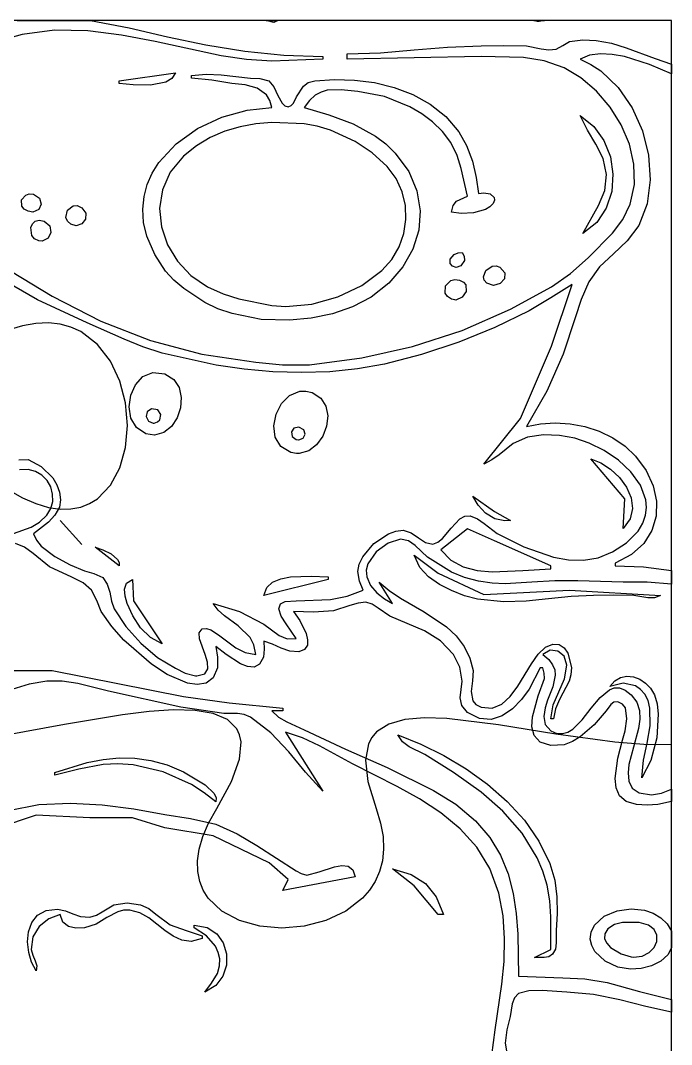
# Model space of a CAD drawing. Extents: x -47 to 700, y -217 to 268.
# Drawn here: x 192 to 254.9, y -105.5 to -6.5 of the extents above; entities that cross this region are included whole.
import ezdxf

# ---------------------------------------------------------------- set-up
doc = ezdxf.new("R2010")
doc.units = 0

msp = doc.modelspace()

# ---------------------------------------------------------------- linework, layer by layer
at = {"layer": 'Layer 1'}
for p, q in [((254.945, -6.53888), (-25.0553, -6.53888)), ((191.70074, -6.53913), (198.76801, -6.53913)), ((198.76801, -6.53913), (202.511966, -7.265159)), ((216.51444, -6.74425), (215.75428, -6.53909)), ((215.75428, -6.53909), (216.89633, -6.53909)), ((216.89633, -6.53909), (216.51444, -6.74425)), ((216.51444, -6.74425), (216.51444, -6.74425)), ((241.97595, -6.62366), (241.64006, -6.53886)), ((241.64006, -6.53886), (242.67979, -6.53886)), ((242.15114, -6.63366), (241.97595, -6.62366)), ((242.67979, -6.53886), (242.15114, -6.63346)), ((242.15114, -6.63346), (242.15114, -6.63366)), ((254.945, -216.539), (254.945, -6.53888)), ((192.181143, -7.899948), (190.651118, -8.320715)), ((195.318763, -7.490989), (192.181143, -7.899948)), ((198.530157, -7.552414), (195.318763, -7.490989)), ((201.779744, -7.956562), (198.530157, -7.552414)), ((202.511966, -7.265159), (206.22026, -8.13542)), ((205.031943, -8.575773), (201.779744, -7.956562)), ((211.40185, -9.94874), (205.031943, -8.575773)), ((206.22026, -8.13542), (209.941217, -8.895446)), ((209.941217, -8.895446), (213.689437, -9.496973)), ((244.440852, -8.947763), (245.08456, -8.56684)), ((245.08456, -8.56684), (246.367797, -8.405423)), ((246.367797, -8.405423), (247.67562, -8.48054)), ((247.67562, -8.48054), (249.142304, -8.743323)), ((249.142304, -8.743323), (250.56207, -9.179434)), ((213.689437, -9.496973), (217.459944, -9.892628)), ((217.459944, -9.892628), (221.24776, -10.03504)), ((223.57938, -9.77606), (226.824804, -9.65454)), ((223.57938, -10.29386), (223.57938, -9.77606)), ((226.824804, -9.65454), (230.056694, -9.387195)), ((230.056694, -9.387195), (233.288626, -9.11985)), ((233.288626, -9.11985), (236.53418, -8.99833)), ((236.53418, -8.99833), (238.739547, -8.945898)), ((238.739547, -8.945898), (240.93908, -8.99833)), ((240.93908, -8.99833), (242.359502, -9.26946)), ((242.359502, -9.26946), (243.092392, -9.364616)), ((243.092392, -9.364616), (243.78903, -9.30116)), ((243.78903, -9.30116), (244.440852, -8.947763)), ((248.0744, -9.757928), (247.030177, -9.904706)), ((249.213991, -9.812735), (248.0744, -9.757928)), ((250.409079, -10.028854), (249.213991, -9.812735)), ((250.56207, -9.179434), (253.37553, -10.20808)), ((213.856127, -10.307015), (211.40185, -9.94874)), ((216.317792, -10.456688), (213.856127, -10.307015)), ((221.24776, -10.29394), (216.317792, -10.456688)), ((221.24776, -10.03504), (221.24776, -10.29394)), ((236.53418, -10.03496), (223.57938, -10.29386)), ((240.626181, -10.130073), (236.53418, -10.03496)), ((242.633099, -10.445723), (240.626181, -10.130073)), ((244.56624, -11.115), (242.633099, -10.445723)), ((247.030177, -9.904706), (246.12119, -10.29334)), ((246.12119, -10.29334), (247.152674, -10.785905)), ((247.152674, -10.785905), (248.112778, -11.412751)), ((252.806268, -10.78394), (250.409079, -10.028854)), ((254.94701, -11.70101), (252.806268, -10.78394)), ((253.37553, -10.20808), (254.94701, -10.75895)), ((254.94701, -10.75895), (254.94701, -11.70101)), ((201.55678, -12.36661), (206.99779, -11.5894)), ((206.99779, -11.5894), (206.63984, -12.136977)), ((208.55233, -11.84827), (209.965451, -11.739805)), ((208.55233, -12.10717), (208.55233, -11.84827)), ((209.965451, -11.739805), (211.403999, -11.800349)), ((211.403999, -11.800349), (214.25224, -12.10717)), ((246.194352, -12.083633), (244.56624, -11.115)), ((248.112778, -11.412751), (249.802552, -13.012641)), ((201.55678, -12.62603), (201.55678, -12.36661)), ((202.919689, -12.755609), (201.55678, -12.62603)), ((204.57416, -12.8007), (202.919689, -12.755609)), ((206.07999, -12.499509), (204.57416, -12.8007)), ((204.57416, -12.8007), (204.57416, -12.8007)), ((206.63984, -12.136977), (206.07999, -12.499509)), ((210.501725, -12.31864), (208.55233, -12.10717)), ((212.4384, -12.62548), (210.501725, -12.31864)), ((213.739035, -12.76938), (212.4384, -12.62548)), ((214.888022, -13.072988), (213.739035, -12.76938)), ((214.25224, -12.10717), (215.153495, -12.139821)), ((215.153495, -12.139821), (216.02268, -12.36658)), ((216.02268, -12.36658), (216.501412, -12.938658)), ((219.370605, -12.878389), (219.832134, -12.541182)), ((219.832134, -12.541182), (220.47047, -12.36658)), ((220.47047, -12.36658), (222.356244, -12.243913)), ((222.356244, -12.243913), (224.294835, -12.297213)), ((224.294835, -12.297213), (226.238741, -12.543927)), ((226.238741, -12.543927), (228.140466, -13.0015)), ((247.691874, -13.366632), (246.194352, -12.083633)), ((215.783843, -13.735751), (214.888022, -13.072988)), ((216.105092, -14.264144), (215.783843, -13.735751)), ((216.501412, -12.938658), (216.889125, -13.779403)), ((216.889125, -13.779403), (217.307798, -14.539796)), ((218.70055, -13.92101), (219.370605, -12.878389)), ((220.494833, -13.772275), (219.953794, -14.261528)), ((221.065006, -13.457804), (220.494833, -13.772275)), ((221.671829, -13.286559), (221.065006, -13.457804)), ((223.025492, -13.247518), (221.671829, -13.286559)), ((224.61596, -13.4027), (223.025492, -13.247518)), ((227.186628, -13.893879), (224.61596, -13.4027)), ((228.140466, -13.0015), (229.95251, -13.687376)), ((229.95251, -13.687376), (231.627375, -14.619002)), ((249.005644, -14.903622), (247.691874, -13.366632)), ((249.802552, -13.012641), (251.157927, -14.979713)), ((216.32498, -14.95712), (216.105092, -14.264144)), ((217.307798, -14.539796), (217.566863, -14.780793)), ((217.566863, -14.780793), (217.87941, -14.87082)), ((217.87941, -14.87082), (218.190946, -14.770323)), ((218.190946, -14.770323), (218.408476, -14.523678)), ((218.408476, -14.523678), (218.70055, -13.92101)), ((219.953794, -14.261528), (219.43437, -14.95712)), ((229.659572, -14.873846), (227.186628, -13.893879)), ((231.627375, -14.619002), (233.117561, -15.813821)), ((211.471654, -15.882507), (213.914677, -15.194636)), ((213.914677, -15.194636), (216.32498, -14.95712)), ((219.43437, -14.95712), (221.824411, -15.672495)), ((221.824411, -15.672495), (224.161375, -16.542763)), ((230.803623, -15.549098), (229.659572, -14.873846)), ((231.856311, -16.348913), (230.803623, -15.549098)), ((233.117561, -15.813821), (234.37557, -17.28928)), ((246.820518, -17.124907), (246.12103, -15.73437)), ((246.12103, -15.73437), (247.442255, -16.786512)), ((250.082501, -16.634228), (249.005644, -14.903622)), ((251.157927, -14.979713), (252.146312, -17.200671)), ((209.140684, -16.983713), (211.471654, -15.882507)), ((213.25239, -16.80256), (211.772829, -17.240458)), ((214.775954, -16.525338), (213.25239, -16.80256)), ((216.325885, -16.39423), (214.775954, -16.525338)), ((219.43431, -16.5121), (216.325885, -16.39423)), ((220.704907, -16.744342), (219.43431, -16.5121)), ((221.97943, -17.136086), (220.704907, -16.744342)), ((224.161375, -16.542763), (226.337156, -17.721433)), ((232.795327, -17.274081), (231.856311, -16.348913)), ((247.442255, -16.786512), (248.418517, -18.149707)), ((250.869285, -18.498073), (250.082501, -16.634228)), ((207.06654, -18.461235), (209.140684, -16.983713)), ((211.772829, -17.240458), (210.354905, -17.853595)), ((224.357, -18.23912), (221.97943, -17.136086)), ((226.337156, -17.721433), (227.330821, -18.474393)), ((233.59836, -18.32539), (232.795327, -17.274081)), ((234.37557, -17.28928), (235.1337, -18.636855)), ((247.632691, -18.483705), (246.820518, -17.124907)), ((252.146312, -17.200671), (252.735122, -19.562219)), ((205.393994, -20.278056), (207.06654, -18.461235)), ((209.016253, -18.656535), (207.77451, -19.66384)), ((210.354905, -17.853595), (209.016253, -18.656535)), ((226.009219, -19.319252), (224.357, -18.23912)), ((227.330821, -18.474393), (228.24365, -19.36202)), ((234.238594, -19.580429), (233.59836, -18.32539)), ((235.1337, -18.636855), (235.69641, -20.142195)), ((248.326074, -19.892941), (247.632691, -18.483705)), ((248.418517, -18.149707), (249.038182, -19.7217)), ((251.312835, -20.434784), (250.869285, -18.498073)), ((207.77451, -19.66384), (206.498344, -21.215039)), ((227.46637, -20.65758), (226.009219, -19.319252)), ((228.24365, -19.36202), (229.542849, -21.14759)), ((234.627975, -20.856424), (234.238594, -19.580429)), ((249.038182, -19.7217), (249.289619, -21.400234)), ((252.735122, -19.562219), (252.891766, -21.951061)), ((204.753563, -21.302134), (205.393994, -20.278056)), ((228.322033, -21.821061), (227.46637, -20.65758)), ((235.69641, -20.142195), (236.073735, -21.71091)), ((248.66919, -21.43479), (248.326074, -19.892941)), ((251.359991, -22.383985), (251.312835, -20.434784)), ((204.267821, -22.397156), (204.753563, -21.302134)), ((206.498344, -21.215039), (205.739268, -22.918223)), ((229.542849, -21.14759), (230.338399, -23.01741)), ((235.23909, -23.50751), (234.627975, -20.856424)), ((236.073735, -21.71091), (236.27571, -23.24861)), ((248.487348, -22.981781), (248.66919, -21.43479)), ((249.289619, -21.400234), (249.161195, -23.083054)), ((203.954865, -23.558492), (204.267821, -22.397156)), ((228.906474, -23.087181), (228.322033, -21.821061)), ((250.95759, -24.2853), (251.359991, -22.383985)), ((252.891766, -21.951061), (252.583658, -24.2539)), ((192.112495, -23.885165), (192.521203, -23.40834)), ((192.521203, -23.40834), (192.85833, -23.304617)), ((192.85833, -23.304617), (193.26541, -23.33548)), ((193.26541, -23.33548), (193.858241, -23.716096)), ((193.858241, -23.716096), (194.01147, -24.286194)), ((203.832791, -24.781517), (203.954865, -23.558492)), ((205.739268, -22.918223), (205.462693, -24.70098)), ((229.22381, -24.418076), (228.906474, -23.087181)), ((230.338399, -23.01741), (230.654879, -24.922571)), ((234.1474, -24.007771), (235.23909, -23.50751)), ((236.27571, -23.24861), (236.809489, -23.184814)), ((236.809489, -23.184814), (237.420655, -23.297035)), ((237.420655, -23.297035), (237.815528, -23.633349)), ((237.815528, -23.633349), (237.840081, -23.900564)), ((247.903955, -24.422411), (248.487348, -22.981781)), ((249.161195, -23.083054), (248.641279, -24.667904)), ((192.150667, -24.4972), (192.112495, -23.885165)), ((192.37214, -24.769935), (192.150667, -24.4972)), ((194.01147, -24.286194), (193.776694, -24.810494)), ((196.544082, -24.869124), (197.120904, -24.438646)), ((197.120904, -24.438646), (197.508742, -24.435552)), ((197.508742, -24.435552), (197.92921, -24.63098)), ((197.92921, -24.63098), (198.335948, -25.176786)), ((205.462693, -24.70098), (205.634027, -26.490897)), ((229.27816, -25.775884), (229.22381, -24.418076)), ((233.68466, -25.06193), (233.840361, -24.423301)), ((233.840361, -24.423301), (234.1474, -24.007771)), ((237.394255, -24.565762), (236.949859, -24.815371)), ((237.70043, -24.24183), (237.394255, -24.565762)), ((237.840081, -23.900564), (237.70043, -24.24183)), ((246.38044, -27.1347), (247.903955, -24.422411)), ((248.641279, -24.667904), (247.718238, -26.052528)), ((250.231719, -25.763042), (250.95759, -24.2853)), ((252.583658, -24.2539), (251.77821, -26.35744)), ((192.7471, -24.97569), (192.37214, -24.769935)), ((193.20495, -25.05369), (192.7471, -24.97569)), ((193.20551, -25.05372), (193.20495, -25.05369)), ((193.776694, -24.810494), (193.20551, -25.05372)), ((196.400667, -25.57986), (196.544082, -24.869124)), ((196.554587, -25.933277), (196.400667, -25.57986)), ((198.335948, -25.176786), (198.304289, -25.752892)), ((203.919698, -26.061602), (203.832791, -24.781517)), ((230.654879, -24.922571), (230.516867, -26.814161)), ((234.612852, -25.181181), (233.68466, -25.06193)), ((235.810959, -25.113741), (234.612852, -25.181181)), ((236.949859, -24.815371), (235.810959, -25.113741)), ((193.02798, -26.553101), (193.172553, -26.205676)), ((193.125942, -27.316891), (193.02798, -26.553101)), ((193.172553, -26.205676), (193.437438, -25.950638)), ((193.437438, -25.950638), (193.816095, -25.840041)), ((193.816095, -25.840041), (194.30198, -25.92594)), ((194.30198, -25.92594), (194.848483, -26.386998)), ((194.848483, -26.386998), (194.959579, -27.022824)), ((196.89258, -26.2283), (196.554587, -25.933277)), ((197.38144, -26.37454), (196.89258, -26.2283)), ((197.948148, -26.203932), (197.38144, -26.37454)), ((197.38144, -26.37454), (197.38144, -26.37454)), ((198.304289, -25.752892), (197.948148, -26.203932)), ((204.23368, -27.39412), (203.919698, -26.061602)), ((205.634027, -26.490897), (206.218683, -28.215564)), ((229.073642, -27.122741), (229.27816, -25.775884)), ((247.718238, -26.052528), (246.38044, -27.13467)), ((249.228745, -27.087971), (250.231719, -25.763042)), ((251.77821, -26.35744), (250.674593, -27.834527)), ((193.38156, -27.629147), (193.125942, -27.316891)), ((193.78366, -27.82557), (193.38156, -27.629147)), ((194.69304, -27.5939), (194.10664, -27.86071)), ((194.959579, -27.022824), (194.69304, -27.5939)), ((205.005024, -29.14619), (204.23368, -27.39412)), ((228.614373, -28.420785), (229.073642, -27.122741)), ((230.516867, -26.814161), (229.948944, -28.643272)), ((246.38044, -27.13467), (246.38044, -27.1347)), ((246.8984, -29.46741), (249.228745, -27.087971)), ((194.10664, -27.86127), (193.78366, -27.82557)), ((194.10664, -27.86071), (194.10664, -27.86127)), ((206.218683, -28.215564), (207.182068, -29.802568)), ((227.904473, -29.632152), (228.614373, -28.420785)), ((229.948944, -28.643272), (228.975687, -30.360992)), ((250.674593, -27.834527), (249.32829, -29.095488)), ((206.04753, -30.76239), (205.005024, -29.14619)), ((226.94806, -30.71898), (227.904473, -29.632152)), ((233.540119, -30.011786), (233.563897, -29.611601)), ((233.563897, -29.611601), (233.94352, -29.16455)), ((233.94352, -29.16455), (234.31759, -29.009337)), ((234.31759, -29.009337), (234.72073, -28.94855)), ((234.72073, -28.94855), (234.91314, -29.314197)), ((234.91314, -29.314197), (234.93674, -29.72576)), ((245.176631, -30.983762), (246.8984, -29.46741)), ((249.32829, -29.095488), (247.997977, -30.347677)), ((207.182068, -29.802568), (208.489594, -31.179497)), ((228.975687, -30.360992), (227.621676, -31.918411)), ((233.767521, -30.297508), (233.540119, -30.011786)), ((234.14144, -30.40117), (233.767521, -30.297508)), ((234.576151, -30.239854), (234.14144, -30.40117)), ((234.14144, -30.40117), (234.14144, -30.40117)), ((234.93674, -29.72576), (234.576151, -30.239854)), ((237.009871, -30.690154), (237.618023, -30.290313)), ((237.618023, -30.290313), (237.982566, -30.255827)), ((237.982566, -30.255827), (238.34842, -30.37378)), ((238.34842, -30.37378), (238.843021, -30.916563)), ((247.997977, -30.347677), (246.94233, -31.79845)), ((191.145942, -30.806151), (195.07884, -33.18139)), ((206.848874, -31.645644), (206.04753, -30.76239)), ((207.797474, -32.448501), (206.848874, -31.645644)), ((208.489594, -31.179497), (210.10667, -32.27394)), ((225.013591, -32.151322), (226.94806, -30.71898)), ((233.105847, -32.197321), (233.625999, -31.668409)), ((233.625999, -31.668409), (234.014948, -31.567112)), ((234.014948, -31.567112), (234.46181, -31.62591)), ((234.46181, -31.62591), (234.8481, -31.824644)), ((236.757964, -31.320415), (237.009871, -30.690154)), ((236.838727, -31.642927), (236.757964, -31.320415)), ((237.0963, -31.92821), (236.838727, -31.642927)), ((238.79592, -31.498094), (238.371201, -31.959818)), ((238.843021, -30.916563), (238.79592, -31.498094)), ((243.339645, -32.26609), (245.176631, -30.983762)), ((193.668033, -33.534527), (191.377881, -32.205448)), ((209.84729, -33.78494), (207.797474, -32.448501)), ((210.10667, -32.27394), (211.620963, -32.962607)), ((222.692309, -33.255832), (225.013591, -32.151322)), ((227.621676, -31.918411), (225.91149, -33.26662)), ((233.069375, -32.904713), (233.105847, -32.197321)), ((234.8481, -31.824644), (235.070495, -32.094029)), ((235.070495, -32.094029), (235.103967, -32.727644)), ((237.73295, -32.14318), (237.0963, -31.92821)), ((238.371201, -31.959818), (237.73295, -32.14318)), ((237.73295, -32.14318), (237.73295, -32.14318)), ((239.38465, -34.43351), (243.339645, -32.26609)), ((245.34474, -32.05798), (243.285946, -33.3377)), ((243.3583, -38.0173), (245.34474, -32.05798)), ((246.94233, -31.79845), (246.207919, -33.494385)), ((198.44832, -35.77196), (193.668033, -33.534527)), ((195.07884, -33.18139), (199.773859, -35.614221)), ((211.620963, -32.962607), (213.134461, -33.454781)), ((213.134461, -33.454781), (216.32489, -34.08726)), ((220.181215, -33.960597), (222.692309, -33.255832)), ((225.91149, -33.26662), (224.118075, -34.22393)), ((233.285024, -33.229109), (233.069375, -32.904713)), ((233.6846, -33.48265), (233.285024, -33.229109)), ((233.99621, -33.55395), (233.6846, -33.48265)), ((234.08821, -33.55447), (233.99621, -33.55395)), ((234.722956, -33.292534), (234.08819, -33.55448)), ((234.08819, -33.55448), (234.08821, -33.55447)), ((235.103967, -32.727644), (234.722956, -33.292534)), ((243.285946, -33.3377), (241.19926, -34.60614)), ((246.207919, -33.494385), (245.621579, -35.263816)), ((211.105346, -34.392153), (209.84729, -33.78494)), ((212.484231, -34.873941), (211.105346, -34.392153)), ((216.32489, -34.08726), (217.67727, -34.19371)), ((217.67727, -34.19371), (217.67731, -34.1937)), ((217.67731, -34.1937), (220.181215, -33.960597)), ((224.118075, -34.22393), (222.161984, -34.90268)), ((234.694102, -36.49142), (239.38465, -34.43351)), ((241.19926, -34.60614), (237.881406, -36.209902)), ((199.773859, -35.614221), (204.569837, -37.477374)), ((215.28882, -35.42619), (212.484231, -34.873941)), ((218.01785, -35.50939), (215.28882, -35.42619)), ((218.01791, -35.50938), (218.01785, -35.50939)), ((220.107251, -35.32409), (218.01791, -35.50938)), ((222.161984, -34.90268), (220.107251, -35.32409)), ((245.621579, -35.263816), (244.48046, -38.79441)), ((192.195633, -36.040117), (190.797, -36.469)), ((193.504031, -35.810943), (192.195633, -36.040117)), ((194.722195, -35.76738), (193.504031, -35.810943)), ((195.850125, -35.895328), (194.722195, -35.76738)), ((196.88782, -36.180688), (195.850125, -35.895328)), ((197.835281, -36.609361), (196.88782, -36.180688)), ((199.4595, -37.84025), (197.835281, -36.609361)), ((202.023691, -37.350992), (198.44832, -35.77196)), ((229.907981, -38.045658), (234.694102, -36.49142)), ((237.881406, -36.209902), (234.382379, -37.623889)), ((203.83436, -38.092303), (202.023691, -37.350992)), ((204.569837, -37.477374), (209.543142, -38.790242)), ((200.722781, -39.475201), (199.4595, -37.84025)), ((205.70266, -38.70822), (203.83436, -38.092303)), ((225.002095, -39.143224), (229.907981, -38.045658)), ((234.382379, -37.623889), (230.793942, -38.813549)), ((240.33575, -45.01326), (243.3583, -38.0173)), ((201.625125, -41.401422), (200.722781, -39.475201)), ((210.919408, -39.865234), (205.70266, -38.70822)), ((209.543142, -38.790242), (214.77014, -39.57222)), ((214.77014, -39.57222), (217.348096, -39.827438)), ((219.95225, -39.83112), (225.002095, -39.143224)), ((230.793942, -38.813549), (227.20786, -39.74433)), ((244.48046, -38.79441), (242.878794, -42.380488)), ((203.84813, -40.962931), (204.804262, -40.568108)), ((204.804262, -40.568108), (205.96103, -40.69408)), ((213.641939, -40.250199), (210.919408, -39.865234)), ((216.400964, -40.489627), (213.641939, -40.250199)), ((219.166776, -40.571137), (216.400964, -40.489627)), ((217.348096, -39.827438), (219.95225, -39.83112)), ((221.909667, -40.482345), (219.166776, -40.571137)), ((224.599931, -40.21087), (221.909667, -40.482345)), ((227.20786, -39.74433), (224.599931, -40.21087)), ((202.166531, -43.506119), (201.625125, -41.401422)), ((203.125177, -41.739473), (203.84813, -40.962931)), ((205.96103, -40.69408), (206.826919, -41.223089)), ((206.826919, -41.223089), (207.346897, -42.014082)), ((202.66795, -42.758656), (203.125177, -41.739473)), ((207.346897, -42.014082), (207.552681, -42.966144)), ((218.021166, -42.773775), (219.026411, -42.376183)), ((219.026411, -42.376183), (219.599088, -42.366981)), ((219.599088, -42.366981), (220.2114, -42.50793)), ((220.2114, -42.50793), (221.054678, -43.03325)), ((242.878794, -42.380488), (240.93959, -45.78985)), ((202.347, -45.6765), (202.166531, -43.506119)), ((202.508992, -43.881406), (202.66795, -42.758656)), ((207.552681, -42.966144), (207.475982, -43.978362)), ((217.238064, -43.558183), (218.021166, -42.773775)), ((221.054678, -43.03325), (221.54327, -43.816506)), ((202.680848, -44.968645), (202.508992, -43.881406)), ((204.249773, -44.359518), (204.169936, -44.82892)), ((204.66553, -44.06352), (204.249773, -44.359518)), ((205.27614, -44.164819), (204.66553, -44.06352)), ((205.567004, -44.623382), (205.27614, -44.164819)), ((207.475982, -43.978362), (207.148517, -44.949823)), ((216.719504, -44.586884), (217.238064, -43.558183)), ((221.54327, -43.816506), (221.711736, -44.758902)), ((203.216062, -45.881299), (202.680848, -44.968645)), ((204.169936, -44.82892), (204.383629, -45.262112)), ((204.383629, -45.262112), (204.84846, -45.44948)), ((204.84843, -45.44883), (204.92443, -45.44483)), ((204.84843, -45.44935), (204.84843, -45.44883)), ((204.84846, -45.44948), (204.84843, -45.44935)), ((204.92443, -45.44483), (205.258819, -45.342637)), ((205.258819, -45.342637), (205.471855, -45.147342)), ((205.471855, -45.147342), (205.567004, -44.623382)), ((207.148517, -44.949823), (206.601999, -45.779612)), ((216.507884, -45.717353), (216.719504, -44.586884)), ((221.711736, -44.758902), (221.594639, -45.761639)), ((236.79436, -49.41764), (240.33575, -45.01326)), ((240.93959, -45.78985), (242.286816, -45.509357)), ((242.286816, -45.509357), (243.700186, -45.418805)), ((243.700186, -45.418805), (245.142324, -45.514187)), ((245.142324, -45.514187), (246.575854, -45.791494)), ((202.166531, -47.799771), (202.347, -45.6765)), ((204.14718, -46.48029), (203.216062, -45.881299)), ((204.97866, -46.61052), (204.14718, -46.48029)), ((205.868142, -46.366815), (204.97866, -46.61052)), ((206.601999, -45.779612), (205.868142, -46.366815)), ((216.645604, -46.807068), (216.507884, -45.717353)), ((218.428472, -45.929775), (218.200934, -46.297395)), ((218.200934, -46.297395), (218.264806, -46.73502)), ((218.91346, -45.83279), (218.428472, -45.929775)), ((219.388968, -46.095048), (218.91346, -45.83279)), ((219.519684, -46.521362), (219.388968, -46.095048)), ((221.594639, -45.761639), (221.226541, -46.725921)), ((246.575854, -45.791494), (247.963401, -46.246717)), ((247.963401, -46.246717), (249.26759, -46.875848)), ((204.97866, -46.61052), (204.97866, -46.61052)), ((217.175063, -47.713505), (216.645604, -46.807068)), ((218.264806, -46.73502), (218.65405, -47.04202)), ((218.65405, -47.04202), (218.90416, -47.08492)), ((218.90416, -47.08492), (218.90446, -47.08491)), ((218.90446, -47.08491), (218.90646, -47.08491)), ((218.90646, -47.08491), (219.345537, -46.916421)), ((219.345537, -46.916421), (219.519684, -46.521362)), ((221.226541, -46.725921), (220.642004, -47.552952)), ((239.64483, -47.4312), (238.272204, -48.505971)), ((241.026268, -46.810285), (239.64483, -47.4312)), ((242.559593, -46.57605), (241.026268, -46.810285)), ((244.125238, -46.63994), (242.559593, -46.57605)), ((245.60364, -46.9134), (244.125238, -46.63994)), ((246.979875, -47.377704), (245.60364, -46.9134)), ((248.423263, -48.097092), (246.979875, -47.377704)), ((249.26759, -46.875848), (250.451044, -47.674878)), ((201.625125, -49.763141), (202.166531, -47.799771)), ((218.13866, -48.29414), (217.175063, -47.713505)), ((218.70658, -48.39956), (218.13866, -48.29414)), ((218.96186, -48.40007), (218.70658, -48.39956)), ((219.875589, -48.143934), (218.96186, -48.40007)), ((218.96186, -48.40007), (218.96186, -48.40007)), ((220.642004, -47.552952), (219.875589, -48.143934)), ((249.81313, -49.038084), (248.423263, -48.097092)), ((250.451044, -47.674878), (251.47639, -48.6398)), ((191.84211, -49.017904), (192.74792, -48.98613)), ((192.74792, -48.98613), (194.018042, -49.631501)), ((237.581174, -49.01085), (236.79436, -49.41764)), ((238.272204, -48.505971), (237.581174, -49.01085)), ((250.43959, -52.78534), (247.15762, -48.89876)), ((247.15762, -48.89876), (248.115724, -49.284039)), ((248.115724, -49.284039), (249.056108, -49.907703)), ((251.028803, -50.1672), (249.81313, -49.038084)), ((251.47639, -48.6398), (252.503698, -50.036224)), ((192.74768, -49.93553), (191.916075, -49.96133)), ((193.474823, -50.118475), (192.74768, -49.93553)), ((194.092827, -50.48892), (193.474823, -50.118475)), ((194.018042, -49.631501), (195.127089, -50.756111)), ((200.722781, -51.453814), (201.625125, -49.763141)), ((249.056108, -49.907703), (249.906274, -50.715815)), ((251.949608, -51.450958), (251.028803, -50.1672)), ((252.503698, -50.036224), (253.183436, -51.505719)), ((194.584765, -51.005629), (194.092827, -50.48892)), ((194.93371, -51.627367), (194.584765, -51.005629)), ((195.127089, -50.756111), (195.535977, -51.429386)), ((195.535977, -51.429386), (195.802319, -52.139976)), ((199.4595, -52.759), (200.722781, -51.453814)), ((249.906274, -50.715815), (250.593727, -51.654437)), ((252.454873, -52.855878), (251.949608, -51.450958)), ((190.797, -51.869), (192.195633, -52.662981)), ((195.122734, -52.3129), (194.93371, -51.627367)), ((195.13491, -53.020992), (195.122734, -52.3129)), ((195.802319, -52.139976), (195.892021, -52.860383)), ((250.593727, -51.654437), (251.04597, -52.669634)), ((253.183436, -51.505719), (253.50715, -52.997335)), ((192.195633, -52.662981), (193.504031, -53.233697)), ((193.504031, -53.233697), (194.722195, -53.595249)), ((194.953311, -53.710407), (195.13491, -53.020992)), ((195.892021, -52.860383), (195.77099, -53.56311)), ((197.835281, -53.565904), (198.692508, -53.231787)), ((198.692508, -53.231787), (199.4595, -52.759)), ((236.24932, -53.392577), (235.75692, -52.52645)), ((235.75692, -52.52645), (237.82966, -53.99457)), ((236.975839, -54.1488), (236.24932, -53.392577)), ((250.26647, -55.6353), (250.43959, -52.78534)), ((251.04597, -52.669634), (251.190506, -53.707468)), ((252.513968, -53.593311), (252.454873, -52.855878)), ((253.50715, -52.997335), (253.466384, -54.460124)), ((193.839791, -55.023101), (194.56101, -54.33991)), ((194.56101, -54.33991), (194.953311, -53.710407)), ((195.345454, -54.343395), (194.715256, -55.03105)), ((194.722195, -53.595249), (195.850125, -53.761734)), ((195.77099, -53.56311), (195.345454, -54.343395)), ((195.850125, -53.761734), (196.88782, -53.747253)), ((196.88782, -53.747253), (197.835281, -53.565904)), ((234.970117, -54.457721), (235.49887, -54.42715)), ((235.49887, -54.42715), (236.182265, -54.699297)), ((237.860036, -54.690711), (236.975839, -54.1488)), ((237.82966, -53.99457), (239.38409, -54.85809)), ((251.190506, -53.707468), (250.954838, -54.714003)), ((252.16966, -55.117197), (252.423925, -54.348479)), ((252.423925, -54.348479), (252.513968, -53.593311)), ((193.053522, -55.51501), (193.839791, -55.023101)), ((194.715256, -55.03105), (193.26623, -56.15417)), ((197.92978, -57.18973), (195.85704, -54.85809)), ((195.85704, -54.85809), (197.92978, -57.18973)), ((233.644786, -55.60633), (234.49583, -54.708307)), ((234.49583, -54.708307), (234.970117, -54.457721)), ((236.182265, -54.699297), (236.83868, -55.1671)), ((236.83868, -55.1671), (238.08993, -56.11129)), ((238.82547, -54.9139), (237.860036, -54.690711)), ((239.38409, -54.85809), (238.82547, -54.91389)), ((238.82547, -54.91389), (238.82547, -54.9139)), ((250.954838, -54.714003), (250.26647, -55.6353)), ((251.73609, -55.89528), (252.16966, -55.117197)), ((253.466384, -54.460124), (253.052683, -55.843134)), ((191.346876, -56.126921), (193.053522, -55.51501)), ((193.26623, -56.15417), (193.557956, -56.768002)), ((226.177383, -57.087945), (227.575521, -56.149757)), ((227.575521, -56.149757), (228.309679, -55.889287)), ((228.309679, -55.889287), (229.02175, -55.80847)), ((229.02175, -55.80847), (229.79467, -56.051394)), ((229.79467, -56.051394), (230.494348, -56.54512)), ((235.23934, -55.67819), (232.64828, -57.70804)), ((232.813994, -56.594825), (233.644786, -55.60633)), ((237.83039, -56.84401), (235.23934, -55.67819)), ((238.08993, -56.11129), (240.679382, -57.404996)), ((250.26647, -55.6353), (250.26647, -55.6353)), ((250.597031, -57.017575), (251.73609, -55.89528)), ((253.052683, -55.843134), (252.257594, -57.095417)), ((192.396886, -57.442387), (191.53847, -57.10399)), ((193.557956, -56.768002), (194.02751, -57.339222)), ((194.02751, -57.339222), (195.329368, -58.344305)), ((225.100203, -58.379615), (226.177383, -57.087945)), ((227.560597, -57.04273), (226.400699, -57.901194)), ((228.76201, -56.67184), (227.560597, -57.04273)), ((229.532183, -56.82822), (228.76201, -56.67184)), ((230.179969, -57.280104), (229.532183, -56.82822)), ((231.35255, -58.39887), (230.179969, -57.280104)), ((230.494348, -56.54512), (231.170216, -57.005253)), ((231.170216, -57.005253), (231.87171, -57.1474)), ((231.87171, -57.1474), (232.365023, -56.958502)), ((232.365023, -56.958502), (232.813994, -56.594825)), ((243.2714, -59.26247), (237.83039, -56.84401)), ((249.23133, -57.88121), (250.597031, -57.017575)), ((252.257594, -57.095417), (251.072661, -58.166022)), ((193.250307, -58.0615), (192.396886, -57.442387)), ((194.82044, -59.34985), (193.250307, -58.0615)), ((195.329368, -58.344305), (196.830331, -59.150391)), ((201.55678, -59.26247), (199.22514, -57.44914)), ((199.22514, -57.44914), (199.983077, -57.685328)), ((199.983077, -57.685328), (200.790987, -58.093271)), ((200.790987, -58.093271), (201.398885, -58.632481)), ((224.767244, -59.081938), (225.100203, -58.379615)), ((226.400699, -57.901194), (225.600964, -59.051773)), ((230.60481, -59.409251), (230.05759, -58.22638)), ((230.05759, -58.22638), (232.38923, -59.9534)), ((232.64828, -57.70804), (233.622288, -58.702242)), ((240.679382, -57.404996), (243.522949, -58.408331)), ((247.859477, -58.459611), (249.23133, -57.88121)), ((251.072661, -58.166022), (249.48943, -59.004)), ((196.968336, -60.355119), (194.82044, -59.34985)), ((196.830331, -59.150391), (198.18893, -59.73845)), ((201.398885, -58.632481), (201.549707, -58.938659)), ((201.549707, -58.938659), (201.55678, -59.26247)), ((201.55678, -59.26247), (201.55678, -59.26247)), ((224.61685, -59.78135), (224.767244, -59.081938)), ((225.600964, -59.051773), (225.435735, -59.675526)), ((233.687315, -59.844196), (231.35255, -58.39887)), ((233.622288, -58.702242), (234.808643, -59.337835)), ((234.808643, -59.337835), (236.15169, -59.684468)), ((243.2714, -59.52188), (243.2714, -59.26247)), ((243.522949, -58.408331), (244.982127, -58.671213)), ((244.982127, -58.671213), (246.435356, -58.705626)), ((246.435356, -58.705626), (247.859477, -58.459611)), ((249.48943, -59.004), (249.48943, -59.2629)), ((249.48943, -59.2629), (252.229237, -59.340269)), ((252.229237, -59.340269), (254.94698, -59.71145)), ((198.061294, -60.90524), (196.968336, -60.355119)), ((198.18893, -59.73845), (199.106261, -60.001778)), ((199.106261, -60.001778), (199.95988, -60.38647)), ((217.171622, -60.491196), (218.103671, -60.311871)), ((218.103671, -60.311871), (220.099525, -60.247219)), ((220.099525, -60.247219), (221.76611, -60.29912)), ((221.76611, -60.29912), (221.76611, -60.55802)), ((224.77833, -60.715401), (224.61685, -59.78135)), ((225.435735, -59.675526), (225.48004, -60.29901)), ((225.48004, -60.29901), (225.857919, -61.146926)), ((231.465406, -60.320816), (230.60481, -59.409251)), ((232.528887, -61.037953), (231.465406, -60.320816)), ((232.38923, -59.9534), (236.79361, -62.02666)), ((234.951141, -60.365546), (233.687315, -59.844196)), ((236.27576, -60.73102), (234.951141, -60.365546)), ((236.15169, -59.684468), (237.59578, -59.81179)), ((237.59578, -59.81179), (240.564784, -59.687348)), ((237.59578, -59.81179), (237.59578, -59.81179)), ((240.564784, -59.687348), (243.2714, -59.52188)), ((254.94698, -59.71145), (254.94698, -61.03281)), ((198.87963, -61.59519), (198.061294, -60.90524)), ((199.95988, -60.38647), (200.396235, -61.004049)), ((200.396235, -61.004049), (200.637276, -61.807161)), ((202.067408, -61.501667), (202.271791, -60.937266)), ((202.271791, -60.937266), (202.8528, -60.55853)), ((202.8528, -60.55853), (202.9391, -62.63128)), ((221.76611, -60.55802), (215.54788, -62.11296)), ((215.54788, -62.11296), (215.817985, -61.350424)), ((215.817985, -61.350424), (216.38448, -60.823608)), ((216.38448, -60.823608), (217.171622, -60.491196)), ((225.13517, -61.59519), (224.77833, -60.715401)), ((225.857919, -61.146926), (226.453306, -61.854905)), ((227.98428, -62.89006), (226.68927, -60.81732)), ((226.68927, -60.81732), (227.665998, -61.640785)), ((233.68476, -61.63754), (232.528887, -61.037953)), ((237.599385, -60.92971), (236.27576, -60.73102)), ((238.868701, -60.983023), (237.599385, -60.92971)), ((241.45736, -60.81732), (238.868701, -60.983023)), ((243.665027, -60.696963), (241.45736, -60.81732)), ((245.87775, -60.710336), (243.665027, -60.696963)), ((250.26664, -60.81732), (245.87775, -60.710336)), ((252.583804, -60.811114), (250.26664, -60.81732)), ((254.94698, -61.03281), (252.583804, -60.811114)), ((199.380357, -62.610684), (198.87963, -61.59519)), ((200.637276, -61.807161), (200.820352, -62.655568)), ((202.126143, -62.177411), (202.067408, -61.501667)), ((202.33449, -62.89017), (202.126143, -62.177411)), ((221.970366, -62.494329), (223.579503, -62.18559)), ((223.579503, -62.18559), (225.13517, -61.59519)), ((226.453306, -61.854905), (227.18812, -62.432699)), ((227.665998, -61.640785), (228.7445, -62.365325)), ((234.940151, -62.14872), (233.68476, -61.63754)), ((236.203719, -62.484201), (234.940151, -62.14872)), ((236.79361, -62.02666), (245.0851, -61.59465)), ((245.23207, -62.215387), (243.058316, -62.438205)), ((245.0851, -61.59465), (253.89438, -62.11296)), ((247.41674, -62.11296), (245.23207, -62.215387)), ((249.362588, -62.06676), (247.41674, -62.11296)), ((251.30332, -62.11296), (249.362588, -62.06676)), ((252.657414, -62.349653), (251.30332, -62.11296)), ((253.301395, -62.354517), (252.657414, -62.349653)), ((253.89438, -62.11296), (253.301395, -62.354517)), ((199.82944, -63.66793), (199.380357, -62.610684)), ((200.820352, -62.655568), (201.08281, -63.40903)), ((202.859825, -64.074888), (202.33449, -62.89017)), ((202.9391, -62.63128), (205.70276, -66.77676)), ((211.138877, -63.537053), (210.62597, -62.89072)), ((210.62597, -62.89072), (213.18596, -63.645207)), ((216.97339, -63.40904), (217.140557, -62.915717)), ((217.140557, -62.915717), (217.588764, -62.689867)), ((217.588764, -62.689867), (218.65752, -62.63182)), ((218.65752, -62.63182), (221.970366, -62.494329)), ((223.843437, -63.085625), (222.28441, -63.58163)), ((224.655018, -62.842949), (223.843437, -63.085625)), ((225.39378, -62.76101), (224.655018, -62.842949)), ((225.994975, -62.94276), (225.39378, -62.76101)), ((226.584864, -63.323529), (225.994975, -62.94276)), ((227.72542, -64.09943), (226.584864, -63.323529)), ((227.18812, -62.432699), (227.98428, -62.89006)), ((228.7445, -62.365325), (231.031196, -63.689086)), ((238.75318, -62.73825), (236.203719, -62.484201)), ((240.897884, -62.654723), (238.75318, -62.73825)), ((238.75318, -62.73825), (238.75318, -62.73825)), ((243.058316, -62.438205), (240.897884, -62.654723)), ((200.829195, -65.106163), (199.82944, -63.66793)), ((201.08281, -63.40903), (202.194035, -65.111034)), ((203.619606, -65.231486), (202.859825, -64.074888)), ((211.748332, -64.079688), (211.138877, -63.537053)), ((213.066807, -65.04355), (211.748332, -64.079688)), ((213.18596, -63.645207), (215.54867, -64.87716)), ((217.20555, -64.104951), (216.97339, -63.40904)), ((217.703735, -64.843536), (217.20555, -64.104951)), ((220.349321, -63.715384), (218.39783, -63.66793)), ((218.39783, -63.66793), (219.005503, -64.541204)), ((222.28441, -63.58163), (220.349321, -63.715384)), ((231.061565, -65.543764), (227.72542, -64.09943)), ((231.031196, -63.689086), (233.198097, -65.131522)), ((202.008911, -66.438251), (200.829195, -65.106163)), ((202.194035, -65.111034), (203.632473, -66.708601)), ((204.578897, -66.189074), (203.619606, -65.231486)), ((209.58934, -65.35207), (209.998651, -65.293789)), ((209.998651, -65.293789), (210.414206, -65.434671)), ((214.201237, -66.161672), (213.066807, -65.04355)), ((215.54867, -64.87716), (217.02457, -65.976071)), ((218.65752, -66.25899), (217.703735, -64.843536)), ((219.005503, -64.541204), (219.616651, -65.775196)), ((233.198097, -65.131522), (234.126854, -66.004405)), ((205.70276, -66.77676), (204.578897, -66.189074)), ((209.29811, -65.724849), (209.58934, -65.35207)), ((209.334222, -66.309552), (209.29811, -65.724849)), ((209.863184, -67.801725), (209.334222, -66.309552)), ((210.414206, -65.434671), (211.14377, -65.91328)), ((211.14377, -65.91328), (212.837094, -67.158921)), ((214.580634, -66.897132), (214.201237, -66.161672)), ((217.02457, -65.976071), (217.803913, -66.311849)), ((217.803913, -66.311849), (218.65752, -66.25899)), ((219.616651, -65.775196), (219.772495, -66.389076)), ((232.599634, -66.500553), (231.061565, -65.543764)), ((234.126854, -66.004405), (234.89394, -67.03555)), ((204.66584, -68.76323), (202.008911, -66.438251)), ((203.632473, -66.708601), (205.274928, -68.092083)), ((211.912724, -67.832448), (210.88458, -67.0362)), ((210.88458, -67.0362), (211.053763, -68.071728)), ((212.837094, -67.158921), (213.72658, -67.615972)), ((214.77146, -67.81342), (214.580634, -66.897132)), ((216.380732, -66.80503), (215.54787, -66.51789)), ((215.54787, -66.51789), (215.581177, -67.302564)), ((217.202781, -67.191679), (216.380732, -66.80503)), ((218.039443, -67.500461), (217.202781, -67.191679)), ((219.747966, -66.927073), (219.482653, -67.333833)), ((219.772495, -66.389076), (219.747966, -66.927073)), ((233.85786, -67.81342), (232.599634, -66.500553)), ((234.89394, -67.03555), (235.451215, -68.15526)), ((242.057154, -67.774775), (242.75289, -67.12236)), ((242.75289, -67.12236), (243.482177, -66.812286)), ((243.482177, -66.812286), (244.091622, -66.854431)), ((244.091622, -66.854431), (244.577833, -67.175579)), ((244.577833, -67.175579), (244.937417, -67.702515)), ((205.274928, -68.092083), (206.99821, -69.15183)), ((210.093388, -68.552697), (209.863184, -67.801725)), ((211.053763, -68.071728), (211.05718, -69.10895)), ((213.274342, -68.722235), (211.912724, -67.832448)), ((213.72658, -67.615972), (214.77146, -67.81342)), ((215.50497, -68.07232), (215.125532, -68.750212)), ((215.581177, -67.302564), (215.50497, -68.07232)), ((218.91614, -67.554), (218.039443, -67.500461)), ((219.482653, -67.333833), (218.91614, -67.554)), ((234.483157, -69.047599), (233.85786, -67.81342)), ((235.451215, -68.15526), (235.75745, -69.3677)), ((241.402266, -68.704515), (242.057154, -67.774775)), ((243.215592, -67.409283), (242.49399, -67.81328)), ((242.49399, -67.81328), (243.07933, -68.30716)), ((243.97277, -67.491193), (243.215592, -67.409283)), ((244.573468, -67.993173), (243.97277, -67.491193)), ((244.82563, -68.84939), (244.573468, -67.993173)), ((244.937417, -67.702515), (245.263136, -69.080887)), ((206.203577, -69.761135), (204.66584, -68.76323)), ((206.99821, -69.15183), (207.927769, -69.615165)), ((209.828634, -69.673164), (210.125646, -69.202593)), ((210.125646, -69.202593), (210.093388, -68.552697)), ((211.05718, -69.10895), (210.62801, -70.062365)), ((213.963561, -68.990479), (213.274342, -68.722235)), ((214.596177, -69.028035), (213.963561, -68.990479)), ((215.125532, -68.750212), (214.596177, -69.028035)), ((234.72138, -70.40447), (234.483157, -69.047599)), ((240.086744, -70.881813), (241.402266, -68.704515)), ((242.23513, -69.10895), (241.197529, -71.156992)), ((242.49403, -69.10895), (242.23513, -69.10895)), ((242.650227, -69.618631), (242.49403, -69.10895)), ((243.07933, -68.30716), (243.457675, -68.801675)), ((243.457675, -68.801675), (243.657381, -69.304603)), ((244.593356, -70.157245), (244.82563, -68.84939)), ((245.263136, -69.080887), (245.222486, -69.785891)), ((187.82279, -69.36823), (195.07764, -69.36823)), ((195.07764, -69.36823), (207.77294, -71.87247)), ((208.151486, -70.576475), (206.203577, -69.761135)), ((207.927769, -69.615165), (208.94021, -69.8877)), ((208.94021, -69.8877), (208.94029, -69.88768)), ((208.94029, -69.88716), (209.07103, -69.88616)), ((208.94029, -69.88768), (208.94029, -69.88716)), ((209.07103, -69.88616), (209.828634, -69.673164)), ((210.62801, -70.062365), (209.954407, -70.571623)), ((235.75745, -69.3677), (235.695707, -70.375229)), ((242.059169, -71.811538), (242.66715, -70.14506)), ((242.66715, -70.14506), (242.650227, -69.618631)), ((243.706809, -69.823721), (243.468261, -70.941642)), ((243.657381, -69.304603), (243.706809, -69.823721)), ((244.057842, -71.412725), (244.593356, -70.157245)), ((245.222486, -69.785891), (245.04164, -70.40382)), ((249.459464, -70.36637), (250.027157, -70.035458)), ((250.027157, -70.035458), (250.642392, -69.910314)), ((250.642392, -69.910314), (251.272565, -69.971748)), ((251.272565, -69.971748), (251.88507, -70.200569)), ((251.88507, -70.200569), (252.447301, -70.577588)), ((192.866852, -70.694747), (191.183346, -71.20922)), ((194.55975, -70.40478), (192.866852, -70.694747)), ((196.048305, -70.407895), (194.55975, -70.40478)), ((197.568485, -70.633936), (196.048305, -70.407895)), ((200.51908, -71.35459), (197.568485, -70.633936)), ((209.105768, -70.716425), (208.151486, -70.576475)), ((209.954407, -70.571623), (209.105768, -70.716425)), ((234.527077, -72.020188), (234.72138, -70.40447)), ((235.695707, -70.375229), (235.565416, -71.400699)), ((239.361962, -71.872291), (240.086744, -70.881813)), ((241.197529, -71.156992), (240.446014, -72.180747)), ((243.468261, -70.941642), (242.9689, -72.21766)), ((245.04164, -70.40382), (244.120184, -72.161853)), ((248.038157, -71.963146), (248.936265, -71.222574)), ((248.936265, -71.222574), (249.4157, -71.048942)), ((248.97192, -70.92224), (249.459464, -70.36637)), ((250.281457, -70.594555), (248.97192, -70.92224)), ((249.4157, -71.048942), (249.923038, -71.049156)), ((249.923038, -71.049156), (250.464015, -71.255273)), ((251.465561, -70.847496), (250.281457, -70.594555)), ((250.464015, -71.255273), (251.04437, -71.69935)), ((251.963782, -71.183868), (251.465561, -70.847496)), ((252.374492, -71.655995), (251.963782, -71.183868)), ((252.447301, -70.577588), (252.926653, -71.083615)), ((252.926653, -71.083615), (253.29052, -71.69946)), ((207.51452, -72.90902), (200.51908, -71.35459)), ((207.77294, -71.87247), (212.17784, -72.4776)), ((234.666202, -72.752328), (234.527077, -72.020188)), ((235.565416, -71.400699), (235.725445, -72.294887)), ((238.549737, -72.625936), (239.361962, -71.872291)), ((240.446014, -72.180747), (239.56862, -73.075329)), ((241.499379, -73.848096), (242.059169, -71.811538)), ((242.9689, -72.21766), (242.718223, -72.967128)), ((243.517615, -72.682065), (244.057842, -71.412725)), ((244.120184, -72.161853), (243.734006, -73.065623)), ((247.182816, -73.014415), (248.038157, -71.963146)), ((251.04437, -71.69935), (251.583556, -72.415174)), ((252.678974, -72.260743), (252.374492, -71.655995)), ((253.29052, -71.69946), (253.555682, -72.569071)), ((206.8095, -73.17025), (204.446751, -73.322743)), ((208.895921, -73.219437), (206.8095, -73.17025)), ((211.66, -73.51364), (207.51452, -72.90902)), ((210.649148, -73.511949), (208.895921, -73.219437)), ((212.17784, -72.4776), (217.35995, -72.99592)), ((217.35995, -72.99592), (217.35995, -73.25482)), ((235.23918, -73.42703), (234.666202, -72.752328)), ((235.725445, -72.294887), (236.026475, -72.646118)), ((236.026475, -72.646118), (236.53466, -72.90857)), ((236.53466, -72.90857), (237.617994, -73.014209)), ((237.617994, -73.014209), (238.549737, -72.625936)), ((239.56862, -73.075329), (238.587292, -73.743994)), ((242.718223, -72.967128), (242.590745, -73.806265)), ((243.2712, -74.0315), (243.517615, -72.682065)), ((243.734006, -73.065623), (243.5301, -74.0315)), ((246.324346, -74.119924), (247.182816, -73.014415)), ((249.084032, -72.648705), (248.62647, -73.25443)), ((249.380774, -72.428407), (249.084032, -72.648705)), ((249.74888, -72.39092), (249.380774, -72.428407)), ((250.206861, -72.605083), (249.74888, -72.39092)), ((250.484085, -72.983001), (250.206861, -72.605083)), ((250.629996, -74.045461), (250.484085, -72.983001)), ((251.583556, -72.415174), (251.843699, -73.215477)), ((251.843699, -73.215477), (251.883437, -74.076053)), ((252.85851, -72.99498), (252.678974, -72.260743)), ((252.873597, -74.706727), (252.85851, -72.99498)), ((253.555682, -72.569071), (253.672043, -73.589898)), ((201.864539, -73.63527), (196.269187, -74.573844)), ((204.446751, -73.322743), (201.864539, -73.63527)), ((212.012317, -74.089432), (210.649148, -73.511949)), ((212.985624, -73.53018), (211.66, -73.51364)), ((212.928562, -74.993531), (212.012317, -74.089432)), ((213.625095, -73.604681), (212.985624, -73.53018)), ((214.25106, -73.85935), (213.625095, -73.604681)), ((216.212814, -75.383858), (214.25106, -73.85935)), ((217.35995, -73.25482), (216.32332, -73.25482)), ((216.32332, -73.25482), (216.958485, -73.871408)), ((216.958485, -73.871408), (217.749466, -74.335491)), ((229.174539, -74.099937), (227.612269, -74.53859)), ((231.064524, -73.939723), (229.174539, -74.099937)), ((233.2345, -74.0065), (231.064524, -73.939723)), ((238.223523, -74.61525), (233.2345, -74.0065)), ((236.400626, -74.01659), (235.23918, -73.42703)), ((237.523979, -74.089996), (236.400626, -74.01659)), ((238.587292, -73.743994), (237.523979, -74.089996)), ((241.452154, -74.816972), (241.499379, -73.848096)), ((242.590745, -73.806265), (242.727919, -74.596014)), ((243.5301, -74.0315), (243.2712, -74.0315)), ((245.416851, -75.023216), (246.324346, -74.119924)), ((248.62647, -73.25443), (247.472216, -74.604408)), ((250.454076, -75.209015), (250.629996, -74.045461)), ((251.883437, -74.076053), (251.761406, -74.9727)), ((253.672043, -73.589898), (253.518067, -75.859565)), ((196.269187, -74.573844), (190.478367, -75.652809)), ((213.201318, -75.581076), (212.928562, -74.993531)), ((217.749466, -74.335491), (219.43269, -75.11155)), ((219.43269, -75.11155), (223.429244, -76.970424)), ((227.612269, -74.53859), (226.425438, -75.307125)), ((243.759813, -75.514625), (238.223523, -74.61525)), ((241.674496, -75.652547), (241.452154, -74.816972)), ((242.727919, -74.596014), (243.2712, -75.19732)), ((243.2712, -75.19732), (243.863288, -75.437997)), ((244.930377, -75.318888), (245.416851, -75.023216)), ((247.472216, -74.604408), (246.1212, -75.75919)), ((250.22379, -76.10438), (250.454076, -75.209015)), ((251.761406, -74.9727), (251.266593, -76.777383)), ((252.591257, -76.373638), (252.873597, -74.706727)), ((213.341019, -76.265892), (213.201318, -75.581076)), ((217.943375, -77.22533), (216.212814, -75.383858)), ((219.283825, -75.861951), (217.61933, -75.32748)), ((217.61933, -75.32748), (221.2465, -81.02739)), ((220.934871, -76.658132), (219.283825, -75.861951)), ((225.987726, -75.831175), (225.661771, -76.456988)), ((226.425438, -75.307125), (225.987726, -75.831175)), ((228.935585, -76.25732), (228.50131, -75.58656)), ((228.50131, -75.58656), (230.714073, -76.492118)), ((242.252245, -76.279547), (241.674496, -75.652547)), ((249.46157, -76.293062), (243.759813, -75.514625)), ((243.863288, -75.437997), (244.414435, -75.467834)), ((244.414435, -75.467834), (244.930377, -75.318888)), ((246.1212, -75.75919), (245.379524, -76.220384)), ((249.763474, -77.836336), (250.22379, -76.10438)), ((253.518067, -75.859565), (252.948011, -78.057195)), ((213.19282, -77.94816), (213.341019, -76.265892)), ((224.09697, -78.39344), (220.934871, -76.658132)), ((223.429244, -76.970424), (227.46476, -78.73872)), ((225.661771, -76.456988), (225.368992, -78.039625)), ((229.591549, -76.733947), (228.935585, -76.25732)), ((231.09236, -77.4867), (229.591549, -76.733947)), ((230.714073, -76.492118), (232.931677, -77.591242)), ((243.27124, -76.6227), (242.252245, -76.279547)), ((244.56677, -76.5364), (243.27124, -76.6227)), ((245.379524, -76.220384), (244.56677, -76.5364)), ((252.255188, -76.508316), (249.46157, -76.293062)), ((251.266593, -76.777383), (250.82836, -78.43589)), ((252.24824, -78.035354), (252.591257, -76.373638)), ((254.947, -76.539), (252.255188, -76.508316)), ((198.469502, -78.248488), (200.011464, -77.952034)), ((200.011464, -77.952034), (201.547334, -77.807568)), ((201.547334, -77.807568), (203.084358, -77.836125)), ((203.084358, -77.836125), (204.629784, -78.058743)), ((204.629784, -78.058743), (206.190855, -78.496459)), ((212.427103, -80.081981), (213.19282, -77.94816)), ((219.576638, -79.175822), (217.943375, -77.22533)), ((225.368992, -78.039625), (225.594827, -80.10648)), ((233.868451, -79.216555), (231.09236, -77.4867)), ((232.931677, -77.591242), (235.097785, -78.879862)), ((249.488269, -79.799399), (249.763474, -77.836336)), ((252.08129, -79.73152), (252.24824, -78.035354)), ((252.948011, -78.057195), (252.08129, -79.73152)), ((195.33832, -79.21321), (198.469502, -78.248488)), ((197.648155, -78.889896), (195.33832, -79.47262)), ((200.00212, -78.436), (197.648155, -78.889896)), ((201.428099, -78.384676), (200.00212, -78.436)), ((202.891285, -78.496288), (201.428099, -78.384676)), ((205.817302, -79.170897), (202.891285, -78.496288)), ((208.556229, -80.384978), (205.817302, -79.170897)), ((206.190855, -78.496459), (207.77482, -79.17031)), ((207.77482, -79.17031), (209.864244, -80.410237)), ((221.2465, -81.02739), (219.576638, -79.175822)), ((228.422287, -80.563813), (224.09697, -78.39344)), ((227.46476, -78.73872), (231.953449, -80.952875)), ((235.097785, -78.879862), (237.156061, -80.353912)), ((250.82836, -78.43589), (250.742174, -79.256515)), ((195.33832, -79.47262), (195.33832, -79.21321)), ((210.987, -82.709), (212.427103, -80.081981)), ((225.594827, -80.10648), (226.387, -82.709)), ((236.53337, -81.11438), (233.868451, -79.216555)), ((249.581725, -80.703827), (249.488269, -79.799399)), ((250.742174, -79.256515), (250.813981, -80.058956)), ((250.813981, -80.058956), (251.141286, -80.740777)), ((252.08129, -79.73152), (252.08129, -79.73152)), ((209.785551, -81.17093), (208.556229, -80.384978)), ((209.864244, -80.410237), (210.75127, -81.254657)), ((230.579685, -81.775766), (228.422287, -80.563813)), ((231.953449, -80.952875), (234.110294, -82.293073)), ((238.643224, -82.94567), (236.53337, -81.11438)), ((237.156061, -80.353912), (239.050168, -82.009325)), ((249.915429, -81.469509), (249.581725, -80.703827)), ((251.141286, -80.740777), (251.82159, -81.19954)), ((253.979527, -81.204215), (254.94698, -80.84659)), ((254.94698, -80.84659), (254.94698, -82.01603)), ((210.88412, -82.06368), (209.785551, -81.17093)), ((210.75127, -81.254657), (210.942415, -81.672263)), ((210.88419, -82.06367), (210.88412, -82.06368)), ((210.942415, -81.672263), (210.88419, -82.06367)), ((232.631789, -83.131234), (230.579685, -81.775766)), ((239.050168, -82.009325), (240.72377, -83.842032)), ((250.554038, -82.030939), (249.915429, -81.469509)), ((251.56221, -82.32261), (250.554038, -82.030939)), ((251.82159, -81.19954), (253.00291, -81.36594)), ((253.00291, -81.36594), (253.979527, -81.204215)), ((254.94698, -82.01603), (253.63491, -82.32247)), ((190.869274, -82.889915), (193.78302, -82.32258)), ((193.78302, -82.32258), (196.841221, -82.197094)), ((196.841221, -82.197094), (199.913783, -82.362636)), ((199.913783, -82.362636), (202.965363, -82.745733)), ((202.965363, -82.745733), (205.96062, -83.27291)), ((210.203918, -84.107633), (210.987, -82.709)), ((226.387, -82.709), (226.826781, -84.107633)), ((234.502259, -84.674471), (232.631789, -83.131234)), ((234.110294, -82.293073), (236.01463, -83.87794)), ((240.501195, -85.072589), (238.643224, -82.94567)), ((252.59832, -82.37271), (251.56221, -82.32261)), ((253.63491, -82.32247), (252.59828, -82.37257)), ((252.59828, -82.37257), (252.59832, -82.37271)), ((193.52361, -83.35921), (186.52817, -85.69085)), ((198.70572, -83.61811), (193.52361, -83.35921)), ((202.8512, -83.61811), (198.70572, -83.61811)), ((205.96058, -84.56844), (202.8512, -83.61811)), ((205.96062, -83.27291), (208.439924, -83.660568)), ((208.439924, -83.660568), (210.88331, -84.22272)), ((209.643396, -85.416031), (210.203918, -84.107633)), ((226.826781, -84.107633), (227.06615, -85.416031)), ((236.01463, -83.87794), (237.385687, -85.492766)), ((240.72377, -83.842032), (242.120529, -85.847966)), ((210.62437, -85.34565), (205.96058, -84.56844)), ((210.88331, -84.22272), (212.957942, -85.135588)), ((236.114756, -86.449732), (234.502259, -84.674471)), ((241.973088, -87.465875), (240.501195, -85.072589)), ((209.291337, -86.634195), (209.643396, -85.416031)), ((216.06539, -87.93671), (210.62437, -85.34565)), ((212.957942, -85.135588), (214.875368, -86.27155)), ((227.06615, -85.416031), (227.119206, -86.634195)), ((237.385687, -85.492766), (238.415239, -87.211501)), ((242.120529, -85.847966), (243.18411, -88.02306)), ((209.133641, -87.762125), (209.291337, -86.634195)), ((214.875368, -86.27155), (218.65648, -88.71392)), ((227.119206, -86.634195), (227.000047, -87.762125)), ((237.392939, -88.501271), (236.114756, -86.449732)), ((209.156208, -88.79982), (209.133641, -87.762125)), ((217.87871, -89.57743), (216.06539, -87.93671)), ((227.000047, -87.762125), (226.722773, -88.79982)), ((238.415239, -87.211501), (239.1522, -89.019849)), ((242.52232, -88.753263), (241.973088, -87.465875)), ((243.18411, -88.02306), (243.655115, -89.619954)), ((209.344939, -89.747281), (209.156208, -88.79982)), ((218.65648, -88.71392), (219.151214, -88.996484)), ((219.151214, -88.996484), (219.69259, -89.14542)), ((219.69259, -89.14542), (220.893963, -88.819673)), ((220.893963, -88.819673), (222.376818, -88.32482)), ((222.376818, -88.32482), (223.080786, -88.208527)), ((223.080786, -88.208527), (223.683508, -88.283417)), ((223.683508, -88.283417), (224.127778, -88.627308)), ((224.127778, -88.627308), (224.35639, -89.31802)), ((226.722773, -88.79982), (226.301482, -89.747281)), ((230.05627, -90.18205), (227.98301, -88.5408)), ((227.98301, -88.5408), (229.777166, -89.072442)), ((229.777166, -89.072442), (231.167874, -89.955394)), ((238.26047, -90.87334), (237.392939, -88.501271)), ((239.1522, -89.019849), (239.645484, -90.903515)), ((242.92471, -90.09627), (242.52232, -88.753263)), ((209.685737, -90.604508), (209.344939, -89.747281)), ((224.35639, -89.31802), (217.36091, -90.61355)), ((217.36091, -90.61355), (217.87871, -89.57743)), ((226.301482, -89.747281), (225.750275, -90.604508)), ((231.167874, -89.955394), (232.196952, -91.232274)), ((243.655115, -89.619954), (243.873981, -91.236001)), ((210.1645, -91.3715), (209.685737, -90.604508)), ((225.750275, -90.604508), (225.08325, -91.3715)), ((232.38791, -92.9457), (230.05627, -90.18205)), ((238.664505, -93.076692), (238.26047, -90.87334)), ((239.645484, -90.903515), (239.944003, -92.848203)), ((243.180506, -91.630898), (242.92471, -90.09627)), ((199.908201, -92.673695), (201.03746, -91.99587)), ((201.03746, -91.99587), (202.330986, -91.833607)), ((202.330986, -91.833607), (203.628, -91.99587)), ((203.628, -91.99587), (204.423233, -92.374914)), ((211.479529, -92.634781), (210.1645, -91.3715)), ((225.08325, -91.3715), (223.458143, -92.634781)), ((232.196952, -91.232274), (232.90622, -92.9457)), ((243.27674, -93.1869), (243.180506, -91.630898)), ((243.873981, -91.236001), (243.898936, -92.864988)), ((193.104812, -93.721091), (193.65894, -93.007611)), ((193.65894, -93.007611), (194.481508, -92.550242)), ((194.481508, -92.550242), (195.59645, -92.42737)), ((195.85535, -92.94568), (194.748982, -93.370198)), ((195.59645, -92.42737), (196.376622, -92.595774)), ((196.115463, -93.698954), (195.85535, -92.94568)), ((196.376622, -92.595774), (197.085741, -92.894039)), ((197.085741, -92.894039), (197.827428, -93.153272)), ((198.7053, -93.20458), (199.357381, -93.012867)), ((199.357381, -93.012867), (199.908201, -92.673695)), ((201.416362, -92.679351), (200.360925, -93.239689)), ((201.9825, -92.526988), (201.416362, -92.679351)), ((202.59189, -92.51419), (201.9825, -92.526988)), ((203.558639, -92.77347), (202.59189, -92.51419)), ((204.418801, -93.255601), (203.558639, -92.77347)), ((204.423233, -92.374914), (205.104827, -92.899277)), ((205.104827, -92.899277), (206.47847, -93.9389)), ((213.177234, -93.537125), (211.479529, -92.634781)), ((223.458143, -92.634781), (221.538953, -93.537125)), ((232.90622, -92.9457), (232.38791, -92.9457)), ((239.944003, -92.848203), (240.096671, -94.839617)), ((243.898936, -92.864988), (243.78821, -94.5007)), ((248.440749, -93.110329), (249.692441, -92.584894)), ((249.692441, -92.584894), (251.058053, -92.391137)), ((251.058053, -92.391137), (252.33822, -92.51419)), ((252.33822, -92.51419), (253.169411, -92.806357)), ((253.169411, -92.806357), (253.920458, -93.262695)), ((192.795194, -94.612297), (193.104812, -93.721091)), ((194.748982, -93.370198), (193.828945, -94.114666)), ((196.640867, -94.115025), (196.115463, -93.698954)), ((197.827428, -93.153272), (198.7053, -93.20458)), ((199.319746, -93.869032), (198.18699, -94.24121)), ((200.360925, -93.239689), (199.319746, -93.869032)), ((205.979786, -94.491919), (204.418801, -93.255601)), ((206.47847, -93.9389), (208.032168, -94.486105)), ((208.80956, -94.24119), (208.80956, -93.98229)), ((208.80956, -93.98229), (210.048622, -94.208105)), ((215.144822, -94.078531), (213.177234, -93.537125)), ((221.538953, -93.537125), (219.438475, -94.078531)), ((238.811396, -95.281549), (238.664505, -93.076692)), ((243.26991, -96.31449), (243.27674, -93.1869)), ((247.174457, -94.659244), (247.50234, -93.98231)), ((247.50234, -93.98231), (248.440749, -93.110329)), ((249.428803, -93.913121), (248.79774, -94.32753)), ((250.221787, -93.715452), (249.428803, -93.913121)), ((251.8203, -93.72292), (250.221787, -93.715452)), ((252.717866, -93.961984), (251.8203, -93.72292)), ((253.280451, -94.393261), (252.717866, -93.961984)), ((253.920458, -93.262695), (254.532285, -93.856118)), ((254.532285, -93.856118), (254.94582, -94.55954)), ((192.706154, -95.602846), (192.795194, -94.612297)), ((193.828945, -94.114666), (193.220473, -95.116709)), ((197.356423, -94.270306), (196.640867, -94.115025)), ((198.18699, -94.24121), (197.356423, -94.270306)), ((206.760817, -95.047859), (205.979786, -94.491919)), ((208.032168, -94.486105), (209.58732, -95.01843)), ((209.993862, -95.012461), (208.80956, -94.24119)), ((210.866375, -96.020702), (209.993862, -95.012461)), ((210.048622, -94.208105), (210.98732, -94.814346)), ((210.98732, -94.814346), (211.617337, -95.694202)), ((217.2695, -94.259), (215.144822, -94.078531)), ((219.438475, -94.078531), (217.2695, -94.259)), ((240.096671, -94.839617), (240.16011, -98.90544)), ((243.78821, -94.5007), (243.798565, -95.69219)), ((247.095474, -95.315822), (247.174457, -94.659244)), ((248.496103, -94.816219), (248.478315, -95.288282)), ((248.79774, -94.32753), (248.496103, -94.816219)), ((253.537642, -94.946217), (253.280451, -94.393261)), ((253.519025, -95.550315), (253.537642, -94.946217)), ((254.94582, -94.55954), (254.94582, -96.17804)), ((192.813761, -96.614353), (192.706154, -95.602846)), ((193.220473, -95.116709), (193.0488, -96.31395)), ((207.59568, -95.430155), (206.760817, -95.047859)), ((208.52448, -95.539683), (207.59568, -95.430155)), ((209.58732, -95.27732), (208.52448, -95.539683)), ((209.58732, -95.01843), (209.58732, -95.27732)), ((211.617337, -95.694202), (211.93036, -96.740866)), ((238.755034, -97.487011), (238.811396, -95.281549)), ((243.798565, -95.69219), (243.722431, -96.282618)), ((247.227878, -95.938002), (247.095474, -95.315822)), ((247.534154, -96.511742), (247.227878, -95.938002)), ((248.478315, -95.288282), (248.685637, -95.730805)), ((248.685637, -95.730805), (249.059331, -96.130872)), ((253.254187, -96.13502), (253.519025, -95.550315)), ((193.094084, -97.568432), (192.813761, -96.614353)), ((193.0488, -96.31395), (193.195555, -96.887775)), ((193.195555, -96.887775), (193.437829, -97.412507)), ((211.137225, -96.605677), (210.866375, -96.020702)), ((211.271946, -97.240282), (211.137225, -96.605677)), ((211.93036, -96.740866), (211.918072, -97.847529)), ((241.71549, -97.0917), (243.26991, -96.31449)), ((243.44301, -96.78945), (243.073149, -97.025302)), ((243.722431, -96.282618), (243.44301, -96.78945)), ((248.518261, -97.457744), (247.534154, -96.511742)), ((249.059331, -96.130872), (250.070887, -96.751984)), ((250.070887, -96.751984), (251.04308, -97.0483)), ((251.27821, -97.06742), (252.104193, -96.964108)), ((252.104193, -96.964108), (252.772714, -96.629796)), ((252.772714, -96.629796), (253.254187, -96.13502)), ((254.58408, -96.83227), (253.909318, -97.472044)), ((254.94582, -96.17804), (254.58408, -96.83227)), ((193.52319, -98.3867), (193.094084, -97.568432)), ((193.437829, -97.412507), (193.604186, -97.906148)), ((193.604186, -97.906148), (193.52319, -98.3867)), ((211.05542, -98.64557), (211.251142, -97.921315)), ((211.251142, -97.921315), (211.271946, -97.240282)), ((211.918072, -97.847529), (211.572158, -98.907381)), ((238.549311, -99.69218), (238.755034, -97.487011)), ((242.62809, -97.1077), (241.71549, -97.0917)), ((243.073149, -97.025302), (242.62807, -97.10829)), ((242.62807, -97.10829), (242.62809, -97.10822)), ((242.62809, -97.10822), (242.62809, -97.1077)), ((249.74768, -98.0415), (248.518261, -97.457744)), ((251.04308, -97.0483), (251.27821, -97.0664)), ((251.27821, -97.0664), (251.27821, -97.06742)), ((253.023538, -97.909854), (252.020281, -98.155879)), ((253.909318, -97.472044), (253.023538, -97.909854)), ((193.52319, -98.3867), (193.52319, -98.3867)), ((210.484904, -99.577386), (211.05542, -98.64557)), ((211.572158, -98.907381), (210.884302, -99.813614)), ((240.16011, -98.90544), (244.433736, -99.054145)), ((250.99309, -98.2203), (249.74768, -98.0415)), ((252.020281, -98.155879), (250.99309, -98.2203)), ((250.99309, -98.2203), (250.99309, -98.2203)), ((209.84619, -100.45942), (210.484904, -99.577386)), ((210.884302, -99.813614), (209.84619, -100.45942)), ((237.905351, -104.098041), (238.549311, -99.69218)), ((244.433736, -99.054145), (246.570615, -99.179468)), ((246.570615, -99.179468), (248.71049, -99.51005)), ((248.71049, -99.51005), (251.847603, -100.372756)), ((209.84619, -100.45942), (209.84619, -100.45942)), ((240.16014, -100.58957), (239.766375, -101.005159)), ((241.154165, -100.315223), (240.16014, -100.58957)), ((242.434275, -100.298866), (241.154165, -100.315223)), ((244.82394, -100.45986), (242.434275, -100.298866)), ((247.413176, -100.680322), (244.82394, -100.45986)), ((249.947261, -101.208945), (247.413176, -100.680322)), ((251.847603, -100.372756), (254.94474, -101.17145)), ((239.547086, -101.583084), (239.33952, -102.79202)), ((239.766375, -101.005159), (239.547086, -101.583084)), ((252.449886, -101.846588), (249.947261, -101.208945)), ((254.94474, -102.39411), (252.449886, -101.846588)), ((254.94474, -101.17145), (254.94474, -102.39411)), ((239.33952, -102.79202), (239.039354, -104.082784)), ((237.31065, -108.49194), (237.905351, -104.098041)), ((239.039354, -104.082784), (238.86461, -105.38308)), ((238.86461, -105.38308), (239.003828, -106.110379))]:
    msp.add_line(p, q, dxfattribs=at)

doc.saveas('drawing.dxf')
